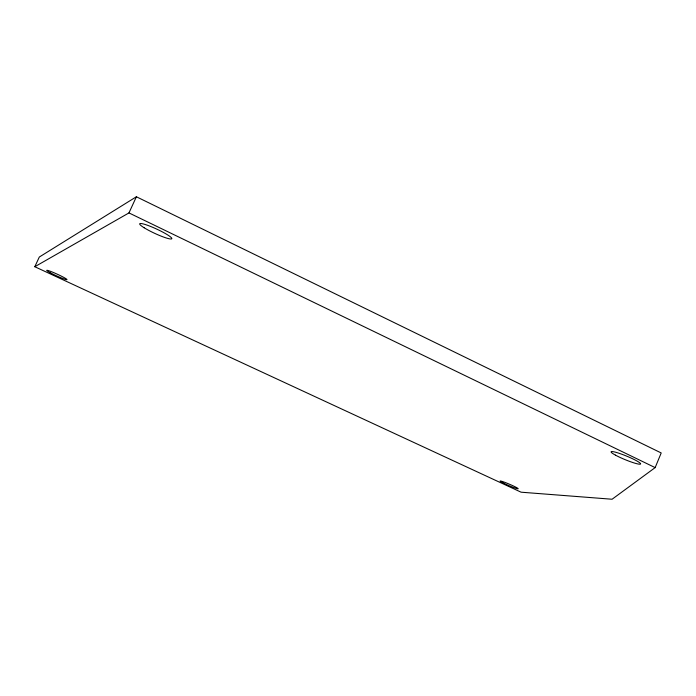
<?xml version="1.0" encoding="UTF-8"?>
<svg xmlns="http://www.w3.org/2000/svg" width="696" height="696" viewBox="0 0 696 696"><rect width="100%" height="100%" fill="white"/><g stroke="black" fill="none" stroke-linecap="round" stroke-linejoin="round"><path stroke-width="1.04" d="M655.154 467.608L661.2 452.957L136.39 196.759L39.307 257.033L34.8 266.725L521.095 492.194L612.08 499.241L655.154 467.608L128.96 212.915L34.8 266.725M128.96 212.915L136.39 196.759M49.964 272.58A11.11 0.896 24.6 0 0 66.72 279.688A11.11 0.896 24.6 0 0 53.94 272.719A11.11 0.896 24.6 0 0 49.964 272.58M144.124 227.757A17.739 2.358 24.9 0 0 171.233 238.989A17.739 2.358 24.9 0 0 151.867 226.966A17.739 2.358 24.9 0 0 144.124 227.757M503.017 482.911A9.866 0.757 23.1 0 0 518.015 488.827A9.866 0.757 23.1 0 0 506.392 482.954A9.866 0.757 23.1 0 0 503.017 482.911M615.473 455.149A15.965 1.923 22.4 0 0 640.172 464.197A15.965 1.923 22.4 0 0 621.989 454.305A15.965 1.923 22.4 0 0 615.473 455.149"/></g></svg>
